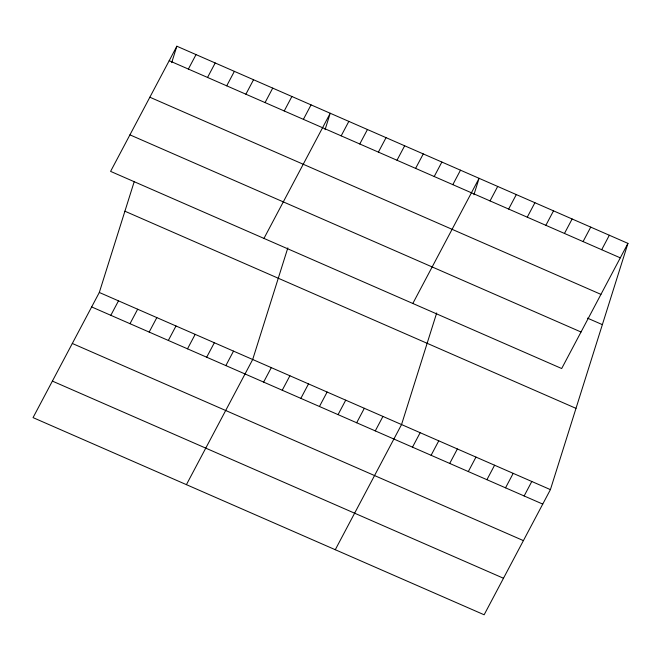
<?xml version="1.0" encoding="UTF-8"?>
<svg xmlns="http://www.w3.org/2000/svg" width="661" height="661" viewBox="0 0 661 661"><rect width="100%" height="100%" fill="white"/><g stroke="black" fill="none" stroke-linecap="round" stroke-linejoin="round"><path stroke-width="0.99" d="M627.95 243.38L561.685 368.532L110.594 171.381L176.859 46.22L627.95 243.38L550.406 489.619L484.141 614.78L33.05 417.62L99.315 292.468L134.183 181.758M171.686 62.663L176.859 46.22M287.841 247.875L252.692 359.501L186.419 484.653M325.055 129.696L330.236 113.254L263.962 238.414M436.698 312.934L401.549 424.56L335.276 549.721M473.912 194.764L479.093 178.313L412.819 303.473M188.368 69.066L196.036 54.599M207.546 77.444L215.205 62.977M226.715 85.823L234.374 71.355M110.825 315.314L118.493 300.846M245.884 94.209L253.543 79.733M130.002 323.692L137.662 309.224M265.061 102.587L272.72 88.111M149.171 332.07L156.831 317.602M284.23 110.965L291.889 96.498M168.34 340.448L176 325.98M303.399 119.344L311.058 104.876M187.509 348.826L195.177 334.359M206.686 357.213L214.346 342.737M341.175 135.852L348.843 121.384M225.855 365.591L233.515 351.115M359.782 143.991L367.45 129.515M378.389 152.121L386.057 137.653M263.632 382.099L271.299 367.632M396.997 160.251L404.664 145.784M282.239 390.23L289.906 375.762M415.604 168.39L423.271 153.914M300.846 398.368L308.513 383.892M434.211 176.52L441.878 162.052M319.453 406.498L327.121 392.031M452.826 184.65L460.486 170.183M338.06 414.629L345.728 400.161M356.667 422.767L364.335 408.291M490.041 200.919L497.7 186.443M375.283 430.898L382.942 416.43M508.648 209.05L516.307 194.582M527.255 217.18L534.914 202.712M412.497 447.158L420.156 432.691M545.862 225.318L553.521 210.842M431.104 455.297L438.764 440.829M564.469 233.449L572.129 218.981M449.711 463.427L457.371 448.959M583.076 241.579L590.736 227.111M468.318 471.557L475.978 457.09M601.684 249.709L609.343 235.242M486.926 479.696L494.585 465.22M505.533 487.826L513.192 473.359M524.14 495.957L531.799 481.489M169.199 60.688L620.291 257.848M149.857 97.217L600.948 294.376M587.472 318.131L602.361 324.634M129.936 134.852L581.019 332.004M124.904 211.206L575.995 408.358M99.315 292.468L550.406 489.619M91.656 306.935L542.747 504.095M72.313 343.464L523.405 540.615M52.393 381.1L503.475 578.251"/></g></svg>
